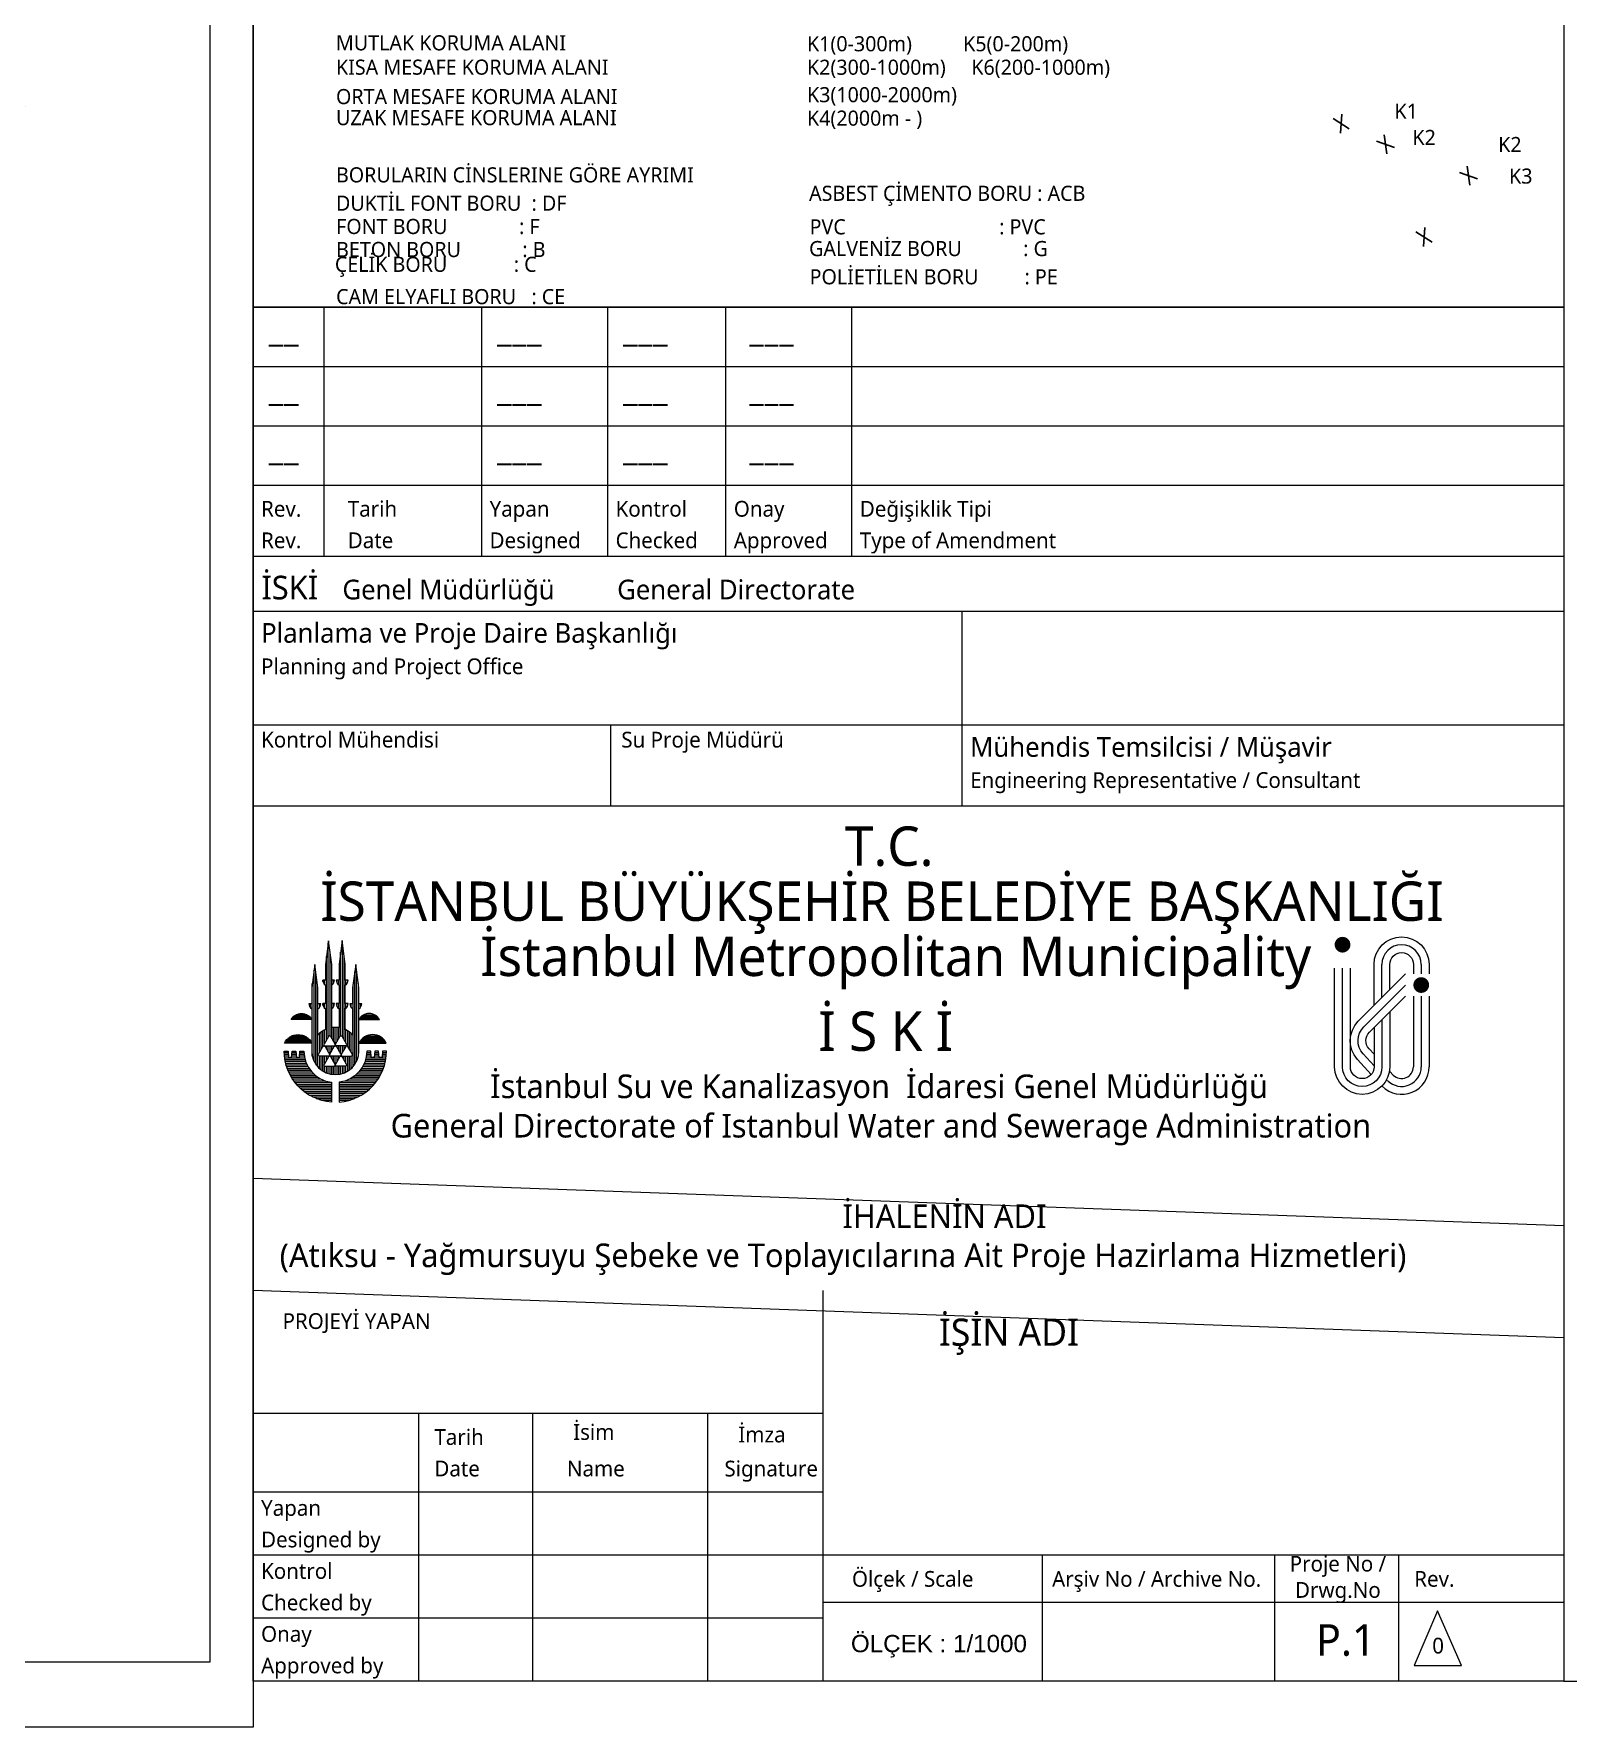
# Model space of a CAD drawing. Header units: millimetres. Extents: x 14753 to 45183, y 5640 to 19518.
# Drawn here: x 23193 to 24965, y 10427 to 12382 of the extents above; entities that cross this region are included whole.
import ezdxf
from ezdxf import colors
from ezdxf.entities.mleader import LeaderData, LeaderLine
from ezdxf.enums import TextEntityAlignment as Align
from ezdxf.math import Vec2, Vec3

# ---------------------------------------------------------------- set-up
doc = ezdxf.new("R2010")
doc.units = ezdxf.units.MM
for name, color, linetype, lineweight in [('CERCEVE', 66, 'Continuous', 0), ('iskabis_antet', 7, 'Continuous', 0), ('iskabis_bilgi', 7, 'Continuous', 0), ('iskabis_lejand', 7, 'Continuous', 0), ('k tarama', 252, 'Continuous', 9), ('MATERIAL2', 1, 'Continuous', 20)]:
    doc.layers.add(name, color=color, linetype=linetype, lineweight=lineweight)
doc.styles.add('ARIAL', font='TXT.SHX', dxfattribs={"height": 1})
doc.styles.get("Standard").update_dxf_attribs({"font": 'arial.ttf'})
doc.styles.add('Style-Arial', font='arial.ttf')
doc.styles.add('Style-MYONGJO_FILL', font='MYONGJO_FILL.shx')
doc.styles.add('Style-Trebuchet MS', font='trebuc.ttf')

# ---------------------------------------------------------------- blocks, each defined once
blk = doc.blocks.new('THGHBNHG')
at = {"layer": 'MATERIAL2', "ltscale": 5}
ml = blk.add_multileader_mtext('Standard', dxfattribs=at)
ml.set_content('{\\f@Arial Unicode MS|b0|i0|c162|p34;Buşakle }', color=256)
ml.set_leader_properties()
ml.build(insert=Vec2(0, 0))
ml.multileader.update_dxf_attribs({"text_right_attachment_type": 6, "dogleg_length": 0.36, "arrow_head_size": 11.2, "scale": 10})
ctx = ml.context
ctx.base_point, ctx.scale, ctx.char_height, ctx.arrow_head_size, ctx.landing_gap_size, ctx.plane_origin = Vec3(11289.9, 1250.4, -1722.6), 10, 8.93, 11.2, 20, Vec3(20160.9, 1333.2, -1722.6)
ctx.right_attachment = 6
notes = []
notes.append((ctx, [(0, (1, 1, 0), (11286.3, 1250.4, -1722.6), (1, 0), 3.6, [(0, [(11257.8, 1274.8, -1722.6)], 0, [])])]))
ctx.mtext.insert, ctx.mtext.width, ctx.mtext.flow_direction = Vec3(11309.9, 1256.1, -1722.6), 89.265, 5
ml = blk.add_multileader_mtext('Standard', dxfattribs=at)
ml.set_content('{\\f@Arial Unicode MS|b0|i0|c162|p34;o 32 mm^J(o 40mm) Polietilen }', color=256)
ml.set_leader_properties()
ml.build(insert=Vec2(0, 0))
ml.multileader.update_dxf_attribs({"text_right_attachment_type": 6, "dogleg_length": 0.36, "arrow_head_size": 11.2, "scale": 10})
ctx = ml.context
ctx.base_point, ctx.scale, ctx.char_height, ctx.arrow_head_size, ctx.landing_gap_size, ctx.plane_origin = Vec3(11114.7, 1187.5, -1722.6), 10, 8.93, 11.2, 20, Vec3(19974.3, 1283.3, -1722.6)
ctx.right_attachment = 6
notes.append((ctx, [(0, (1, 1, 0), (11111.1, 1187.5, -1722.6), (1, 0), 3.6, [(0, [(11132.7, 1243.4, -1722.6)], 0, [])])]))
ctx.mtext.insert, ctx.mtext.width, ctx.mtext.flow_direction = Vec3(11134.7, 1192, -1722.6), 114.964, 5
ml = blk.add_multileader_mtext('Standard', dxfattribs=at)
ml.set_content('{\\f@Arial Unicode MS|b0|i0|c162|p34;Ana Musluk }', color=256)
ml.set_leader_properties()
ml.build(insert=Vec2(0, 0))
ml.multileader.update_dxf_attribs({"text_right_attachment_type": 6, "dogleg_length": 0.36, "arrow_head_size": 11.2, "scale": 10})
ctx = ml.context
ctx.base_point, ctx.scale, ctx.char_height, ctx.arrow_head_size, ctx.landing_gap_size, ctx.plane_origin = Vec3(11270.8, 1220.7, -1722.6), 10, 8.93, 11.2, 20, Vec3(20146.1, 1258.8, -1722.6)
ctx.right_attachment = 6
notes.append((ctx, [(0, (1, 1, 0), (11267.2, 1220.7, -1722.6), (1, 0), 3.6, [(0, [(11242.7, 1196.3, -1722.6)], 0, [])])]))
ctx.mtext.insert, ctx.mtext.width, ctx.mtext.flow_direction = Vec3(11290.8, 1225.3, -1722.6), 89.265, 5
for ctx, leaders in notes:
    for number, flags, end, landing, length, lines in leaders:
        leader = LeaderData()
        leader.index, (leader.has_last_leader_line, leader.has_dogleg_vector, leader.attachment_direction) = number, flags
        leader.last_leader_point, leader.dogleg_vector, leader.dogleg_length = Vec3(end), Vec3(landing), length
        for number, points, colour, breaks in lines:
            line = LeaderLine()
            line.index, line.vertices, line.color, line.breaks = number, Vec3.list(points), colors.encode_raw_color(colour), breaks
            leader.lines.append(line)
        ctx.leaders.append(leader)

msp = doc.modelspace()

# ---------------------------------------------------------------- hatches: boundary and pattern name
at = {"layer": 'iskabis_antet', "linetype": 'Continuous', "lineweight": 0}
h = msp.add_hatch(color=5, dxfattribs=at)
edge = h.paths.add_edge_path()
edge.add_arc((24704.3, 11330.6), 9.1, 0, 360)
h = msp.add_hatch(color=5, dxfattribs=at)
edge = h.paths.add_edge_path()
edge.add_arc((24795.2, 11284), 9.1, 0, 360)

# ---------------------------------------------------------------- linework, layer by layer
at = {"layer": 'CERCEVE'}
msp.add_lwpolyline([(17976.9, 10427), (17976.9, 14317), (23446.6, 14317), (23446.6, 10427), (17976.9, 10427)], dxfattribs=at)
for points in [[(18018.7, 10502), (18018.7, 14267), (23396.6, 14267), (23396.6, 10502)], [(24959.7, 10480.2), (27639.3, 10480.2), (27639.3, 12730.2), (24959.7, 12730.2)]]:
    msp.add_lwpolyline(points, close=True, dxfattribs=at)
at = {"layer": 'iskabis_antet', "color": 3, "linetype": 'Continuous', "lineweight": 0}
for p, q in [((23528.5, 11779.4), (23528.5, 12067)), ((23710.4, 11779.4), (23710.4, 12067)), ((23855.9, 11779.4), (23855.9, 12067)), ((23992.4, 11779.4), (23992.4, 12067)), ((24137.9, 11779.4), (24137.9, 12067)), ((23992.4, 11779.4), (23992.4, 12025.7)), ((23446.6, 11998.4), (24959.7, 11998.4)), ((23446.6, 11929.8), (24959.7, 11929.8)), ((23446.6, 11861.3), (24959.7, 11861.3)), ((23446.6, 11779.4), (24959.7, 11779.4)), ((23446.6, 11715.7), (24959.7, 11715.7)), ((24265.3, 11490.6), (24265.3, 11715.7)), ((23446.6, 11584.4), (24959.7, 11584.4)), ((23859.7, 11490.6), (23859.7, 11584.4)), ((24959.7, 11490.6), (23446.6, 11490.6)), ((24959.7, 11005.9), (23446.6, 11060.4)), ((24959.7, 10876.7), (23446.6, 10931.2)), ((24104.1, 10931.2), (24104.1, 10480)), ((24104.1, 10789.2), (23446.6, 10789.2)), ((23637.6, 10789.2), (23637.6, 10480)), ((23768.9, 10789.2), (23768.9, 10480)), ((23971.1, 10789.2), (23971.1, 10480)), ((24104.1, 10698.3), (23446.6, 10698.3)), ((24959.7, 10625.5), (23446.6, 10625.5)), ((24357.4, 10625.5), (24357.4, 10480)), ((24625.8, 10625.5), (24625.8, 10480)), ((24768.9, 10625.5), (24768.9, 10480)), ((24959.7, 10570.9), (24104.1, 10570.9)), ((24104.1, 10552.8), (23446.6, 10552.8))]:
    msp.add_line(p, q, dxfattribs=at)
at = {"layer": 'iskabis_antet', "color": 5, "linetype": 'Continuous', "lineweight": 0}
for p, q in [((23533.2, 11223.9), (23533.2, 11332.2)), ((23535.3, 11225.3), (23535.3, 11322.9)), ((23549.6, 11224), (23549.6, 11333.3)), ((23531.2, 11220.3), (23531.2, 11316.8)), ((23547.5, 11225.3), (23547.5, 11321.9)), ((23551.6, 11220.5), (23551.6, 11317.9)), ((23514.8, 11201.8), (23514.8, 11285.7)), ((23516.8, 11195.9), (23516.8, 11301)), ((23518.9, 11192.4), (23518.9, 11299.4)), ((23520.9, 11189.8), (23520.9, 11284)), ((23527.1, 11287.9), (23527.1, 11289.7)), ((23529.1, 11284.6), (23529.1, 11289.7)), ((23537.3, 11284), (23537.3, 11289.7)), ((23539.3, 11286.1), (23539.3, 11289.7)), ((23543.4, 11286.3), (23543.4, 11289.8)), ((23545.5, 11284.1), (23545.5, 11289.8)), ((23553.7, 11284.5), (23553.7, 11289.8)), ((23555.7, 11287.5), (23555.7, 11289.8)), ((23561.9, 11189.8), (23561.9, 11284)), ((23563.9, 11192.4), (23563.9, 11299.3)), ((23565.9, 11195.9), (23565.9, 11301.1)), ((23568, 11201.8), (23568, 11285.7)), ((24795.2, 11271.1), (24795.2, 11189.6)), ((24804.3, 11271.1), (24804.3, 11189.6)), ((23513.7, 11245), (23491.1, 11245)), ((23512.6, 11246.6), (23492.3, 11246.6)), ((23511, 11248.1), (23493.9, 11248.1)), ((23508.7, 11249.6), (23496.2, 11249.6)), ((23502.3, 11251.2), (23502.2, 11251.2)), ((23512.7, 11257.8), (23512.7, 11262.4)), ((23523, 11258), (23523, 11262.4)), ((23527.1, 11260.6), (23527.1, 11262.5)), ((23529.1, 11257.3), (23529.1, 11262.5)), ((23537.3, 11256.7), (23537.3, 11262.5)), ((23539.3, 11258.8), (23539.3, 11262.5)), ((23543.4, 11259), (23543.4, 11262.5)), ((23545.5, 11256.8), (23545.5, 11262.5)), ((23553.7, 11257.3), (23553.7, 11262.5)), ((23555.7, 11260.2), (23555.7, 11262.5)), ((23559.8, 11258), (23559.8, 11262.4)), ((23569.2, 11245), (23591.8, 11245)), ((23570, 11257.8), (23570, 11262.4)), ((23570.4, 11246.6), (23590.6, 11246.6)), ((23572, 11248.1), (23589.1, 11248.1)), ((23574.3, 11249.6), (23586.7, 11249.6)), ((23505.6, 11225.2), (23491.3, 11225.2)), ((23523, 11205.7), (23523, 11227.9)), ((23525, 11209.3), (23525, 11229.6)), ((23527.1, 11212.8), (23527.1, 11231)), ((23529.1, 11216.8), (23529.1, 11232.2)), ((23537.3, 11222.5), (23537.3, 11234.8)), ((23539.3, 11219), (23539.3, 11235)), ((23541.4, 11215.3), (23541.4, 11235.1)), ((23543.4, 11218.9), (23543.4, 11235)), ((23545.5, 11222.4), (23545.5, 11234.8)), ((23553.7, 11216.9), (23553.7, 11232.2)), ((23555.7, 11213.1), (23555.7, 11231)), ((23557.8, 11209.7), (23557.8, 11229.6)), ((23559.8, 11206.1), (23559.8, 11227.9)), ((23577.3, 11225.2), (23591.6, 11225.2)), ((23482.3, 11206.2), (23486.9, 11206.2)), ((23513.9, 11217.5), (23483.1, 11217.5)), ((23513, 11219.1), (23484, 11219.1)), ((23511.8, 11220.6), (23485.2, 11220.6)), ((23510.3, 11222.1), (23486.7, 11222.1)), ((23508.4, 11223.7), (23488.6, 11223.7)), ((23491.3, 11206.2), (23496, 11206.2)), ((23500.4, 11206.2), (23505.1, 11206.2)), ((23529.1, 11213.4), (23529.1, 11213.8)), ((23531.2, 11210.1), (23531.2, 11213.7)), ((23533.2, 11206.6), (23533.2, 11213.7)), ((23535.3, 11204.4), (23535.3, 11213.7)), ((23537.3, 11207.9), (23537.3, 11213.7)), ((23539.3, 11211.5), (23539.3, 11213.7)), ((23541.4, 11213.6), (23541.4, 11214.8)), ((23543.4, 11211.5), (23543.4, 11213.7)), ((23545.5, 11207.9), (23545.5, 11213.7)), ((23547.5, 11204.4), (23547.5, 11213.7)), ((23549.6, 11206.1), (23549.6, 11213.7)), ((23551.6, 11209.7), (23551.6, 11213.7)), ((23553.7, 11213.1), (23553.7, 11213.8)), ((23569, 11217.5), (23599.9, 11217.5)), ((23569.9, 11219.1), (23598.9, 11219.1)), ((23571.1, 11220.6), (23597.8, 11220.6)), ((23572.6, 11222.1), (23596.3, 11222.1)), ((23574.5, 11223.7), (23594.3, 11223.7)), ((23577.7, 11206.2), (23582.4, 11206.2)), ((23586.8, 11206.2), (23591.5, 11206.2)), ((23595.9, 11206.2), (23600.5, 11206.2)), ((23482.4, 11204.1), (23487.1, 11204.1)), ((23482.6, 11202.1), (23487.2, 11202.1)), ((23482.8, 11200), (23505.9, 11200)), ((23483.1, 11198), (23506.4, 11198)), ((23483.5, 11195.9), (23507, 11195.9)), ((23483.9, 11193.9), (23507.8, 11193.9)), ((23484.5, 11191.8), (23508.7, 11191.8)), ((23485.1, 11189.8), (23509.8, 11189.8)), ((23485.8, 11187.7), (23511.1, 11187.7)), ((23486.6, 11185.7), (23512.5, 11185.7)), ((23491, 11202.1), (23496.3, 11202.1)), ((23491.1, 11204.1), (23496.1, 11204.1)), ((23500.1, 11202.1), (23505.5, 11202.1)), ((23500.2, 11204.1), (23505.2, 11204.1)), ((23523, 11187.7), (23523, 11201.9)), ((23525, 11186), (23525, 11201.9)), ((23527.1, 11184.6), (23527.1, 11201.9)), ((23529.1, 11193.3), (23529.1, 11201.9)), ((23529.1, 11183.5), (23529.1, 11190.3)), ((23531.2, 11196.9), (23531.2, 11201.9)), ((23531.2, 11182.5), (23531.2, 11190.2)), ((23533.2, 11200.4), (23533.2, 11201.9)), ((23533.2, 11181.8), (23533.2, 11190.2)), ((23535.3, 11201.8), (23535.3, 11202.4)), ((23535.3, 11181.2), (23535.3, 11190.2)), ((23537.3, 11199.1), (23537.3, 11201.9)), ((23537.3, 11180.9), (23537.3, 11190.2)), ((23539.3, 11195.5), (23539.3, 11201.9)), ((23539.3, 11180.6), (23539.3, 11190.2)), ((23541.4, 11191.8), (23541.4, 11201.9)), ((23541.4, 11180.5), (23541.4, 11191.3)), ((23543.4, 11195.4), (23543.4, 11201.9)), ((23543.4, 11180.6), (23543.4, 11190.2)), ((23545.5, 11199), (23545.5, 11201.9)), ((23545.5, 11180.9), (23545.5, 11190.2)), ((23547.5, 11201.8), (23547.5, 11202.3)), ((23547.5, 11181.2), (23547.5, 11190.2)), ((23549.6, 11200.5), (23549.6, 11201.9)), ((23549.6, 11181.8), (23549.6, 11190.2)), ((23551.6, 11197), (23551.6, 11201.9)), ((23551.6, 11182.5), (23551.6, 11190.2)), ((23553.7, 11193.4), (23553.7, 11201.9)), ((23553.7, 11183.5), (23553.7, 11190.3)), ((23555.7, 11184.6), (23555.7, 11201.9)), ((23557.8, 11186), (23557.8, 11201.9)), ((23559.8, 11187.7), (23559.8, 11201.9)), ((23570.3, 11185.7), (23596.2, 11185.7)), ((23571.7, 11187.7), (23597, 11187.7)), ((23573, 11189.8), (23597.7, 11189.8)), ((23574.1, 11191.8), (23598.3, 11191.8)), ((23575, 11193.9), (23598.8, 11193.9)), ((23575.8, 11195.9), (23599.3, 11195.9)), ((23576.4, 11198), (23599.7, 11198)), ((23576.9, 11200), (23600, 11200)), ((23577.3, 11202.1), (23582.7, 11202.1)), ((23577.6, 11204.1), (23582.6, 11204.1)), ((23586.5, 11202.1), (23591.8, 11202.1)), ((23586.6, 11204.1), (23591.7, 11204.1)), ((23595.6, 11202.1), (23600.2, 11202.1)), ((23595.7, 11204.1), (23600.4, 11204.1)), ((23487.5, 11183.7), (23514.2, 11183.7)), ((23488.4, 11181.6), (23516.2, 11181.6)), ((23489.5, 11179.6), (23518.5, 11179.6)), ((23490.6, 11177.5), (23521.3, 11177.5)), ((23491.9, 11175.5), (23524.8, 11175.5)), ((23493.3, 11173.4), (23529.6, 11173.4)), ((23494.9, 11171.4), (23536.9, 11171.4)), ((23496.5, 11169.3), (23536.9, 11169.3)), ((23498.4, 11167.3), (23536.9, 11167.3)), ((23545.9, 11171.4), (23587.9, 11171.4)), ((23545.9, 11169.3), (23586.3, 11169.3)), ((23545.9, 11167.3), (23584.4, 11167.3)), ((23553.2, 11173.4), (23589.5, 11173.4)), ((23558, 11175.5), (23590.9, 11175.5)), ((23561.5, 11177.5), (23592.2, 11177.5)), ((23564.3, 11179.6), (23593.3, 11179.6)), ((23566.6, 11181.6), (23594.4, 11181.6)), ((23568.6, 11183.7), (23595.3, 11183.7)), ((24756.4, 11173.5), (24755.2, 11174.8)), ((23500.4, 11165.2), (23536.9, 11165.2)), ((23502.6, 11163.2), (23536.9, 11163.2)), ((23505.1, 11161.1), (23536.9, 11161.1)), ((23507.9, 11159.1), (23536.9, 11159.1)), ((23511.1, 11157), (23536.9, 11157)), ((23514.9, 11155), (23536.9, 11155)), ((23519.4, 11153), (23536.9, 11153)), ((23525.4, 11150.9), (23536.9, 11150.9)), ((23545.9, 11165.2), (23582.4, 11165.2)), ((23545.9, 11163.2), (23580.2, 11163.2)), ((23545.9, 11161.1), (23577.7, 11161.1)), ((23545.9, 11159.1), (23574.9, 11159.1)), ((23545.9, 11157), (23571.7, 11157)), ((23545.9, 11155), (23567.9, 11155)), ((23545.9, 11153), (23563.4, 11153)), ((23545.9, 11150.9), (23557.4, 11150.9))]:
    msp.add_line(p, q, dxfattribs=at)
at = {"layer": 'iskabis_antet', "color": 3, "linetype": 'Continuous', "lineweight": 0, "flags": 128}
for points in [[(23446.6, 12067), (24959.7, 12067), (24959.7, 10480), (23446.6, 10480)], [(24813.9, 10561.2), (24786.9, 10498.2), (24841.5, 10498.2)]]:
    msp.add_lwpolyline(points, close=True, dxfattribs=at)
at = {"layer": 'iskabis_antet', "color": 5, "linetype": 'Continuous', "lineweight": 0, "flags": 128}
for points in [[(23514.1, 11256.6), (23514.1, 11207.8), (23514.1, 11207.8, 1), (23568.7, 11207.8), (23568.7, 11207.8), (23568.7, 11256.6), (23568.7, 11256.6, 0.257543), (23571.9, 11262.4), (23571.9, 11262.4), (23568.7, 11262.4), (23568.7, 11280.6), (23565, 11307.9), (23561.4, 11280.6), (23561.4, 11262.4), (23558.2, 11262.4), (23558.2, 11262.4, 0.257543), (23561.4, 11256.6), (23561.4, 11256.6), (23561.4, 11226.4), (23561.4, 11226.4, 0.096824), (23553, 11232.5), (23552.9, 11232.5), (23552.9, 11256.7), (23553, 11256.7, 0.257543), (23556.1, 11262.5), (23556.1, 11262.5), (23552.9, 11262.5), (23552.9, 11284), (23553, 11284, 0.257543), (23556.1, 11289.8), (23556.1, 11289.8), (23552.9, 11289.8), (23552.9, 11308), (23549.3, 11335.3), (23545.7, 11308), (23545.7, 11289.8), (23542.5, 11289.8), (23542.5, 11289.8, 0.257543), (23545.7, 11284), (23545.7, 11284), (23545.7, 11262.5), (23542.5, 11262.5), (23542.5, 11262.5, 0.257543), (23545.7, 11256.7), (23545.7, 11256.7), (23545.7, 11234.8), (23545.7, 11234.8, 0.07766), (23537.2, 11234.8), (23537.3, 11234.8), (23537.3, 11256.7), (23537.2, 11256.7, 0.257543), (23540.4, 11262.5), (23540.4, 11262.5), (23537.3, 11262.5), (23537.3, 11284), (23537.2, 11284, 0.257543), (23540.4, 11289.7), (23540.4, 11289.7), (23537.3, 11289.7), (23537.3, 11307.9), (23533.6, 11335.2), (23530, 11307.9), (23530, 11289.7), (23526.8, 11289.7), (23526.8, 11289.7, 0.257543), (23530, 11284), (23530, 11284), (23530, 11262.5), (23526.8, 11262.5), (23526.8, 11262.5, 0.257543), (23530, 11256.7), (23530, 11256.7), (23530, 11232.6), (23530, 11232.6, 0.098091), (23521.4, 11226.4), (23521.4, 11226.4), (23521.4, 11256.6), (23521.4, 11256.6, 0.257543), (23524.6, 11262.4), (23524.6, 11262.4), (23521.4, 11262.4), (23521.4, 11280.6), (23517.7, 11307.9), (23514.1, 11280.6), (23514.1, 11262.4), (23510.9, 11262.4), (23510.9, 11262.4, 0.257543), (23514.1, 11256.6)], [(23514.2, 11244.2), (23490.6, 11244.2), (23490.6, 11244.2, -0.590029), (23514.2, 11244.2)], [(23568.7, 11244.2), (23592.3, 11244.2), (23592.3, 11244.2, 0.590029), (23568.7, 11244.2)], [(23514.2, 11216.9), (23482.7, 11216.9), (23482.7, 11216.9, -0.6236), (23514.2, 11216.9)], [(23533.7, 11224.7), (23528.5, 11215.7), (23528.5, 11215.7, 0.57735), (23529.7, 11213.7), (23529.7, 11213.7), (23540.1, 11213.7), (23540.1, 11213.7, 0.57735), (23541.2, 11215.7), (23541.2, 11215.7), (23536.1, 11224.7), (23536, 11224.7, 0.57735), (23533.7, 11224.7)], [(23541.6, 11215.7), (23546.8, 11224.7), (23546.8, 11224.7, -0.57735), (23549.2, 11224.7), (23549.2, 11224.7), (23554.4, 11215.7), (23554.4, 11215.7, -0.57735), (23553.2, 11213.7), (23553.2, 11213.7), (23542.8, 11213.7), (23542.8, 11213.7, -0.57735), (23541.6, 11215.7)], [(23568.7, 11216.9), (23600.2, 11216.9), (23600.2, 11216.9, 0.6236), (23568.7, 11216.9)], [(23536.9, 11148.9, -0.391837), (23482.3, 11207.8), (23482.3, 11207.8), (23486.8, 11207.8), (23487.3, 11200.5), (23490.9, 11200.5), (23491.4, 11207.8), (23495.9, 11207.8), (23496.4, 11200.5), (23500, 11200.5), (23500.5, 11207.8), (23505, 11207.8), (23505, 11207.8, 0.377964), (23536.9, 11171.7), (23536.9, 11171.7), (23536.9, 11148.7), (23536.9, 11148.9)], [(23533.5, 11201.9), (23523.1, 11201.9), (23523.1, 11201.9, -0.57735), (23522, 11204), (23522, 11204), (23527.1, 11213), (23527.2, 11213, -0.57735), (23529.5, 11213), (23529.5, 11213), (23534.7, 11204), (23534.7, 11204, -0.57735), (23533.5, 11201.9)], [(23542.6, 11213), (23547.8, 11204), (23547.8, 11204, -0.57735), (23546.6, 11201.9), (23546.6, 11201.9), (23536.2, 11201.9), (23536.2, 11201.9, -0.57735), (23535, 11204), (23535, 11204), (23540.2, 11213), (23540.2, 11213, -0.57735), (23542.6, 11213)], [(23545.9, 11171.7), (23545.9, 11148.9), (23545.9, 11148.9, 0.391837), (23600.5, 11207.8), (23600.5, 11207.8), (23596, 11207.8), (23595.5, 11200.5), (23591.9, 11200.5), (23591.4, 11207.8), (23586.9, 11207.8), (23586.4, 11200.5), (23582.8, 11200.5), (23582.3, 11207.8), (23577.8, 11207.8), (23577.8, 11207.8, -0.377965), (23545.9, 11171.7)], [(23561.1, 11204), (23555.9, 11213), (23555.9, 11213, 0.57735), (23553.5, 11213), (23553.5, 11213), (23548.3, 11204), (23548.3, 11204, 0.57735), (23549.5, 11201.9), (23549.5, 11201.9), (23559.9, 11201.9), (23559.9, 11201.9, 0.57735), (23561.1, 11204)], [(23529.7, 11190.2), (23540.1, 11190.2), (23540.1, 11190.2, 0.57735), (23541.2, 11192.3), (23541.2, 11192.2), (23536.1, 11201.2), (23536, 11201.2, 0.57735), (23533.7, 11201.2), (23533.7, 11201.2), (23528.5, 11192.2), (23528.5, 11192.3, 0.57735), (23529.7, 11190.2)], [(23553.2, 11190.2), (23542.8, 11190.2), (23542.8, 11190.2, -0.57735), (23541.6, 11192.3), (23541.6, 11192.2), (23546.8, 11201.2), (23546.8, 11201.2, -0.57735), (23549.2, 11201.2), (23549.2, 11201.2), (23554.4, 11192.2), (23554.4, 11192.3, -0.57735), (23553.2, 11190.2)]]:
    msp.add_lwpolyline(points, format="xyb", close=True, dxfattribs=at)
for points in [[(23540.4, 11289.7), (23537.3, 11289.7), (23537.3, 11307.9), (23533.6, 11335.2), (23530, 11307.9), (23530, 11289.7), (23526.8, 11289.7)], [(23556.1, 11289.8), (23552.9, 11289.8), (23552.9, 11308), (23549.3, 11335.3), (23545.7, 11308), (23545.7, 11289.8), (23542.5, 11289.8)], [(23524.6, 11262.4), (23521.4, 11262.4), (23521.4, 11280.6), (23517.7, 11307.9), (23514.1, 11280.6), (23514.1, 11262.4), (23510.9, 11262.4)], [(23571.9, 11262.4), (23568.7, 11262.4), (23568.7, 11280.6), (23565, 11307.9), (23561.4, 11280.6), (23561.4, 11262.4), (23558.2, 11262.4)], [(24740.7, 11260.4), (24740.7, 11307.8)], [(24749.8, 11269.5), (24749.8, 11307.8)], [(24795.2, 11307.8), (24795.2, 11296.8)], [(23530, 11284), (23530, 11262.5), (23526.8, 11262.5)], [(23540.4, 11262.5), (23537.3, 11262.5), (23537.3, 11284)], [(23545.7, 11284), (23545.7, 11262.5), (23542.5, 11262.5)], [(23556.1, 11262.5), (23552.9, 11262.5), (23552.9, 11284)], [(24786.1, 11271.1), (24786.1, 11189.6)], [(23514.1, 11256.6), (23514.1, 11207.8)], [(23521.4, 11226.4), (23521.4, 11256.6)], [(23530, 11256.7), (23530, 11232.6)], [(23537.3, 11234.8), (23537.3, 11256.7)], [(23545.7, 11256.7), (23545.7, 11234.8)], [(23552.9, 11232.5), (23552.9, 11256.7)], [(23561.4, 11256.6), (23561.4, 11226.4)], [(23568.7, 11207.8), (23568.7, 11256.6)], [(24763.1, 11179.6), (24758.5, 11184.7)]]:
    msp.add_lwpolyline(points, dxfattribs=at)
for points in [[(24740.7, 11307.8, -1), (24804.3, 11307.8), (24804.3, 11307.8), (24804.3, 11296.8)], [(24758.9, 11252.9), (24758.9, 11189.6), (24758.9, 11189.6, -1), (24695.2, 11189.6), (24695.2, 11189.6), (24695.2, 11303.3)], [(24749.8, 11243.8), (24749.8, 11189.6), (24749.8, 11189.6, -1), (24704.3, 11189.6), (24704.3, 11189.6), (24704.3, 11303.3)], [(24740.7, 11234.7), (24740.7, 11189.6), (24740.7, 11189.6, -1), (24713.4, 11189.6), (24713.4, 11189.6), (24713.4, 11303.3)], [(24758.9, 11278.6), (24758.9, 11307.8), (24758.9, 11307.8, -1), (24786.2, 11307.8), (24786.1, 11307.8), (24786.1, 11296.8)], [(24737.4, 11180.8), (24721.5, 11198.2), (24721.5, 11198.2, -0.401211), (24722.5, 11242.2), (24722.4, 11242.2), (24777.1, 11296.8)], [(24740.7, 11190.7), (24728.2, 11204.4), (24728.2, 11204.4, -0.401211), (24728.9, 11235.8), (24728.9, 11235.8), (24777.1, 11284)], [(24740.7, 11204.2), (24734.9, 11210.5), (24734.9, 11210.5, -0.401211), (24735.3, 11229.4), (24735.3, 11229.4), (24777.1, 11271.1)]]:
    msp.add_lwpolyline(points, format="xyb", dxfattribs=at)
at = {"layer": 'iskabis_antet', "color": 5, "linetype": 'Continuous', "lineweight": 0}
for centre, radius, start, end in [((24772.5, 11307.8), 22.7, 360, 180), ((23533.6, 11289.7), 6.82, 180, 237.769), ((23533.6, 11289.7), 6.82, 302.231, 0), ((23549.3, 11289.8), 6.82, 180, 237.769), ((23549.3, 11289.8), 6.82, 302.231, 0), ((23517.7, 11262.4), 6.82, 180, 237.769), ((23517.7, 11262.4), 6.82, 302.231, 0), ((23533.6, 11262.5), 6.82, 180, 237.769), ((23533.6, 11262.5), 6.82, 302.231, 0), ((23549.3, 11262.5), 6.82, 180, 237.769), ((23549.3, 11262.5), 6.82, 302.231, 0), ((23565, 11262.4), 6.82, 180, 237.769), ((23565, 11262.4), 6.82, 302.231, 0), ((23541.4, 11207.8), 27.3, 114.7575, 137.1666), ((23541.4, 11207.8), 27.3, 80.9866, 98.7493), ((23541.4, 11207.8), 27.3, 42.8334, 64.9549), ((24772.5, 11189.6), 31.8, 225, 0), ((24772.5, 11189.6), 22.7, 225, 0), ((24772.5, 11189.6), 13.6, 225, 0)]:
    msp.add_arc(centre, radius, start, end, dxfattribs=at)
at = {"layer": 'iskabis_lejand', "color": 3, "linetype": 'Continuous', "lineweight": 0, "flags": 128}
msp.add_lwpolyline([(23446.6, 14317), (24959.7, 14317), (24959.7, 12067), (23446.6, 12067)], close=True, dxfattribs=at)

# ---------------------------------------------------------------- block references
at = {"layer": 'k tarama'}
msp.add_blockref('THGHBNHG', (11827.7, 11081.9, 1722.6), dxfattribs=at)

# ---------------------------------------------------------------- texts
at = {"layer": 'iskabis_antet', "color": 2, "linetype": 'Continuous', "lineweight": 0, "style": 'Style-MYONGJO_FILL'}
for s, p in [('__', (23464.8, 12028)), ('___', (23728.6, 12028)), ('___', (23874.1, 12028)), ('___', (24019.7, 12028)), ('__', (23464.8, 11959.4)), ('___', (23728.6, 11959.4)), ('___', (23874.1, 11959.4)), ('___', (24019.7, 11959.4)), ('__', (23464.8, 11890.8)), ('___', (23728.6, 11890.8)), ('___', (23874.1, 11890.8)), ('___', (24019.7, 11890.8))]:
    msp.add_text(s, height=22.74, dxfattribs=at).set_placement(p)
at = {"layer": 'iskabis_antet', "color": 7, "linetype": 'Continuous', "lineweight": 0, "style": 'Style-Trebuchet MS'}
for s, height, p in [('Rev.', 18.19, (23455.7, 11824.9)), ('Tarih', 18.19, (23555.8, 11824.9)), ('Yapan', 18.19, (23719.5, 11824.9)), ('Kontrol', 18.19, (23865, 11824.9)), ('Onay', 18.19, (24001.5, 11824.9)), ('Değişiklik Tipi ', 18.192, (24147, 11824.9)), ('Rev.', 18.19, (23455.7, 11788.5)), ('Date', 18.19, (23555.8, 11788.5)), ('Designed', 18.19, (23719.5, 11788.5)), ('Checked', 18.19, (23865, 11788.5)), ('Approved', 18.19, (24001.5, 11788.5)), ('Type of Amendment', 18.192, (24147, 11788.5)), ('İSKİ', 27.29, (23456, 11729.4)), ('Genel Müdürlüğü ', 22.74, (23549.6, 11729.4)), ('General Directorate', 22.74, (23866.8, 11729.4)), ('Planlama ve Proje Daire Başkanlığı', 22.74, (23455.7, 11679.3)), ('Planning and Project Office', 18.192, (23455.7, 11643)), ('Kontrol Mühendisi', 18.192, (23455.7, 11558.3)), ('Su Proje Müdürü', 18.192, (23871.6, 11558.3)), ('Mühendis Temsilcisi / Müşavir', 22.74, (24274.4, 11547.6)), ('Engineering Representative / Consultant', 18.192, (24274.4, 11511.6)), ('PROJEYİ YAPAN', 18.192, (23480.5, 10886.8)), ('İsim', 18.19, (23816, 10758.7)), ('İmza', 18.19, (24006.7, 10755.8)), ('Tarih', 18.19, (23655.8, 10752.9)), ('Date', 18.19, (23655.8, 10716.5)), ('Name', 18.19, (23808.8, 10716.5)), ('Signature', 18.19, (23990.7, 10716.5)), ('Yapan', 18.19, (23455.7, 10671)), ('Designed by', 18.192, (23455.7, 10634.6)), ('Kontrol', 18.19, (23455.7, 10598.2)), ('Ölçek / Scale', 18.192, (24137.9, 10589.1)), ('Arşiv No / Archive No.', 18.192, (24369, 10589.1)), ('Rev.', 18.19, (24787.1, 10589.1)), ('Checked by', 18.19, (23455.7, 10561.8)), ('Onay', 18.19, (23455.7, 10525.5)), ('P.1', 36.38, (24673.8, 10509.5)), ('0', 18.2, (24807.9, 10512)), ('Approved by', 18.192, (23455.7, 10489.1))]:
    msp.add_text(s, height=height, dxfattribs=at).set_placement(p)
at = {"layer": 'iskabis_antet', "color": 6, "linetype": 'Continuous', "lineweight": 0, "style": 'Style-Trebuchet MS'}
for s, height, p in [('T.C.', 45.48, (24180.9, 11421.7)), ('İSTANBUL BÜYÜKŞEHİR BELEDİYE BAŞKANLIĞI', 45.48, (24172.5, 11358.1)), ('İstanbul Metropolitan Municipality', 45.48, (24188.4, 11294.4)), ('İ S K İ', 45.48, (24176.9, 11208)), ('İstanbul Su ve Kanalizasyon  İdaresi Genel Müdürlüğü', 27.288, (24169.3, 11153.4)), ('General Directorate of Istanbul Water and Sewerage Administration', 27.288, (24171.3, 11107.9))]:
    msp.add_text(s, height=height, dxfattribs=at).set_placement(p, align=Align.CENTER)
at = {"layer": 'iskabis_antet', "color": 7, "linetype": 'Continuous', "lineweight": 13, "style": 'Style-Trebuchet MS'}
for s, p in [('İHALENİN ADI', (24244.7, 11003.3)), ('(Atıksu - Yağmursuyu Şebeke ve Toplayıcılarına Ait Proje Hazirlama Hizmetleri)', (24127.6, 10958.2))]:
    msp.add_text(s, height=27.288, dxfattribs=at).set_placement(p, align=Align.CENTER)
at = {"layer": 'iskabis_antet', "color": 6, "linetype": 'Continuous', "lineweight": 0, "style": 'Style-Trebuchet MS'}
msp.add_text('İŞİN ADI', height=31.44, dxfattribs=at).set_placement((24238.2, 10867.4))
at = {"layer": 'iskabis_antet', "color": 7, "linetype": 'Continuous', "lineweight": 0, "insert": (24643.3, 10624.8), "char_height": 18.19, "attachment_point": 1, "style": 'Style-Trebuchet MS'}
msp.add_mtext_dynamic_manual_height_columns('Proje No /\\P Drwg.No', width=1337.736, gutter_width=7.75, heights=[0], dxfattribs=at)
at = {"layer": 'iskabis_bilgi', "style": 'Style-Arial'}
msp.add_text('ÖLÇEK : 1/1000', height=19.981, dxfattribs=at).set_placement((24136.7, 10513.5))
at = {"layer": 'iskabis_lejand', "color": 7, "style": 'ARIAL'}
for rotation, p in [(27.053, (24699.8, 12266.7)), (38.8962, (24753.6, 12242.4)), (38.8962, (24849.4, 12206.2)), (27.053, (24795.5, 12135.8))]:
    msp.add_text('X', height=19, rotation=rotation, dxfattribs=at).set_placement(p)
at = {"layer": 'iskabis_lejand', "color": 7, "char_height": 17.439, "attachment_point": 7, "rotation": 0.0002, "style": 'ARIAL'}
for s, insert, line_spacing_factor in [('\\fTrebuchet MS|b0|i0|c162162|p39;MUTLAK KORUMA ALANI        ', (23542.1, 12363.2), 0.72), ('\\fTrebuchet MS|b0|i0|c162162|p39;K1(0-300m)          K5(0-200m)', (24086, 12358.5), 0.72), ('\\fTrebuchet MS|b0|i0|c162162|p39;KISA MESAFE KORUMA ALANI ', (23542.2, 12335.1), 0.72), ('\\fTrebuchet MS|b0|i0|c162162|p39;K2(300-1000m)     K6(200-1000m)', (24086, 12331.4), 0.72), ('\\fTrebuchet MS|b0|i0|c162162|p39;K3(1000-2000m)', (24086, 12299.7), 0.72), ('\\fTrebuchet MS|b0|i0|c162162|p39;ORTA MESAFE KORUMA ALANI ', (23542.2, 12301.1), 0.72), ('\\fTrebuchet MS|b0|i0|c162162|p39;K1', (24764.3, 12284.4), 0.6), ('\\fTrebuchet MS|b0|i0|c162162|p39;UZAK MESAFE KORUMA ALANI', (23542.2, 12276.8), 0.72), ('\\fTrebuchet MS|b0|i0|c162162|p39;K4(2000m - )', (24086, 12272.6), 0.72), ('\\fTrebuchet MS|b0|i0|c162162|p39;K2', (24785, 12254.2), 0.6), ('\\fTrebuchet MS|b0|i0|c162162|p39;K2', (24884, 12246), 0.6), ('\\fTrebuchet MS|b0|i0|c162162|p39;K3', (24896.6, 12209.3), 0.6), ('\\fTrebuchet MS|b0|i0|c162162|p39;ASBEST ÇİMENTO BORU : ACB', (24088.4, 12183.8), 0.72), ('\\fTrebuchet MS|b0|i0|c162162|p39;DUKTİL FONT BORU  : DF', (23542.2, 12177.9), 0.72), ('\\fTrebuchet MS|b0|i0|c162162|p39;FONT BORU              : F', (23542.3, 12151), 0.72), ('\\fTrebuchet MS|b0|i0|c162162|p39;PVC                              : PVC', (24089, 12150.6), 0.72), ('\\fTrebuchet MS|b0|i0|c162162|p39;GALVENİZ BORU            : G', (24088.4, 12125.5), 0.72), ('\\fTrebuchet MS|b0|i0|c162162|p39;ÇELİK BORU             : C', (23540.9, 12101.8), 0.72), ('\\fTrebuchet MS|b0|i0|c162162|p39;BETON BORU            : B', (23542.3, 12124.4), 0.72), ('\\fTrebuchet MS|b0|i0|c162162|p39;POLİETİLEN BORU         : PE', (24089, 12092.9), 0.72), ('\\fTrebuchet MS|b0|i0|c162162|p39;CAM ELYAFLI BORU   : CE', (23542.3, 12070), 0.72)]:
    msp.add_mtext(s, dxfattribs=dict(at, insert=insert, line_spacing_factor=line_spacing_factor))
at = {"layer": 'iskabis_lejand', "color": 1, "insert": (23542.2, 12210.7), "char_height": 17.439, "attachment_point": 7, "rotation": 0.0002, "line_spacing_factor": 0.72, "style": 'ARIAL'}
msp.add_mtext('\\fTrebuchet MS|b0|i0|c162162|p39;BORULARIN CİNSLERINE GÖRE AYRIMI', dxfattribs=at)

doc.saveas('drawing.dxf')
